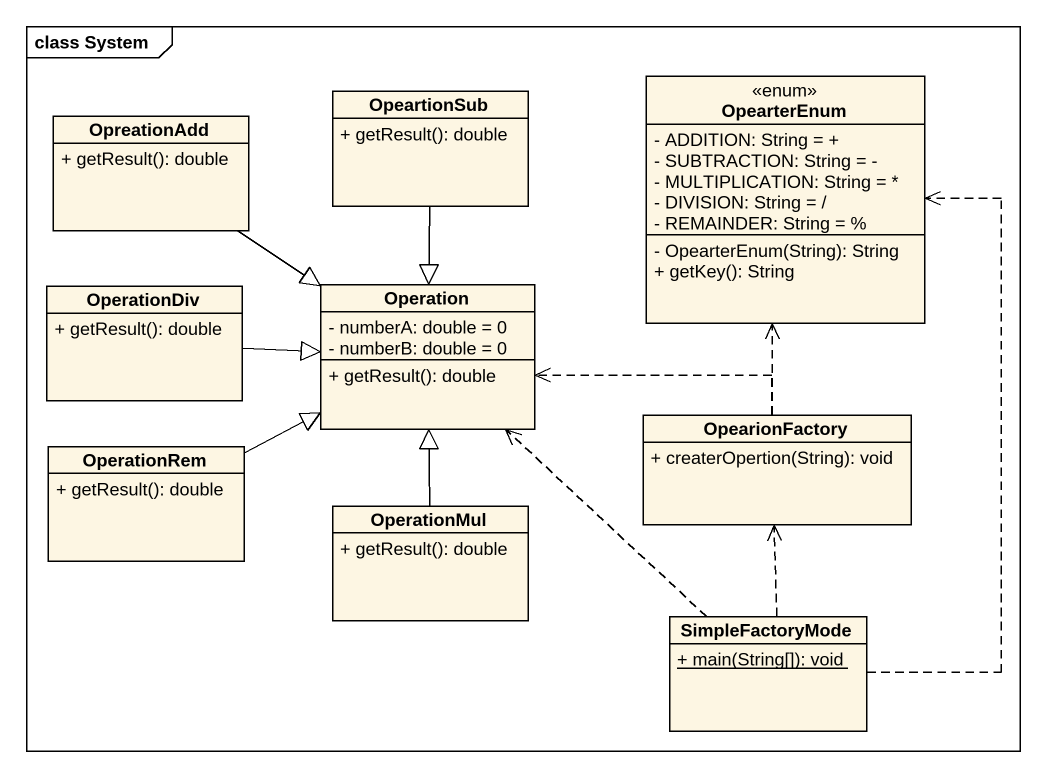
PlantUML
@startuml
mainframe class System
hide circle
hide empty members
skinparam classAttributeIconSize 0
class OpearterEnum <<enum>> {
  - ADDITION: String = +
  - SUBTRACTION: String = -
  - MULTIPLICATION: String = *
  - DIVISION: String = /
  - REMAINDER: String = %
  - OpearterEnum(String): String
  + getKey(): String
}
class OpreationAdd {
  + getResult(): double
}
class OpeartionSub {
  + getResult(): double
}
class OperationDiv {
  + getResult(): double
}
class Operation {
  - numberA: double = 0
  - numberB: double = 0
  + getResult(): double
}
class OperationRem {
  + getResult(): double
}
class OpearionFactory {
  + createrOpertion(String): void
}
class OperationMul {
  + getResult(): double
}
class SimpleFactoryMode {
  {static} + main(String[]): void
}
OpreationAdd --|> Operation
OpeartionSub --|> Operation
OperationDiv -right-|> Operation
OperationRem -right-|> Operation
OpearionFactory .up.> OpearterEnum
OpearionFactory .left.> Operation
OperationMul -up-|> Operation
SimpleFactoryMode .up.> OpearterEnum
SimpleFactoryMode .up.> Operation
SimpleFactoryMode .up.> OpearionFactory
@enduml
